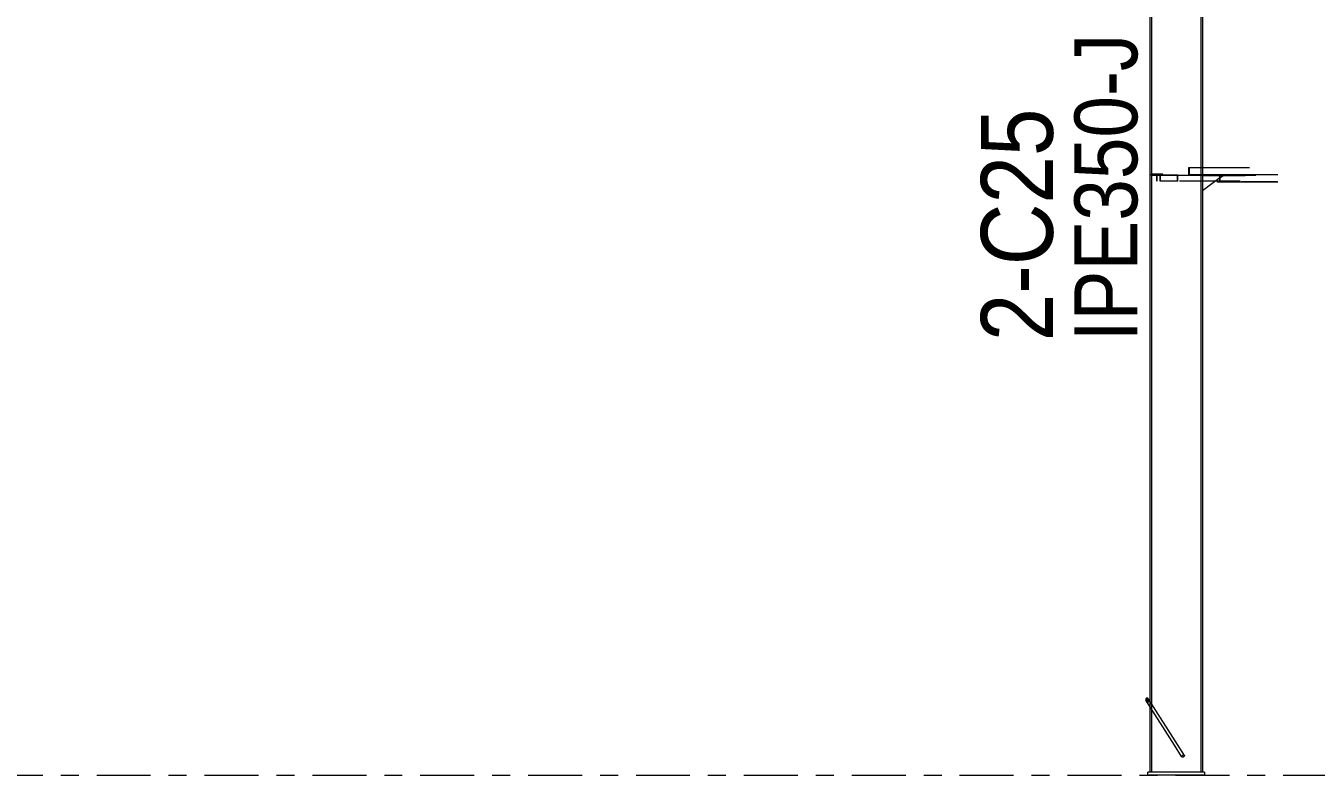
# Model space of a CAD drawing. Header units: millimetres. Extents: x -94 to 729, y -75 to 499.
# Drawn here: x 517.6 to 589.3, y 182.8 to 224.5 of the extents above; entities that cross this region are included whole.
import ezdxf

# ---------------------------------------------------------------- set-up
doc = ezdxf.new("R2010")
doc.units = ezdxf.units.MM
for name, pattern in [('XKITLINE00', [0]), ('XKITLINE02', [4, 2, -2]), ('XKITLINE03', [6, 3, -1, 1, -1])]:
    doc.linetypes.add(name, pattern=pattern)
for name, color, linetype, lineweight in [('Part', 2, 'Continuous', 0), ('PartMark', 7, 'Continuous', 0), ('S-grid', 1, 'Continuous', 0)]:
    doc.layers.add(name, color=color, linetype=linetype, lineweight=lineweight)
doc.styles.add('ARIAL', font='ARIAL.TTF')

# ---------------------------------------------------------------- blocks, each defined once
blk = doc.blocks.new('*A179')
at = {"layer": 'Part'}
blk.add_hatch(color=3, dxfattribs=at).paths.add_polyline_path([(581.284, 216.159), (581.284, 216.175), (581.638, 216.175), (581.638, 215.842), (581.62, 215.842), (581.62, 216.159)], flags=17)
blk = doc.blocks.new('*A348')
at = {"layer": 'Part'}
blk.add_hatch(color=3, dxfattribs=at).paths.add_polyline_path([(582.27, 216.577), (582.27, 216.19), (583.985, 216.19), (583.985, 215.774), (583.842, 215.774), (583.842, 215.789), (583.968, 215.789), (583.968, 216.175), (582.252, 216.175), (582.252, 216.592), (582.395, 216.592), (582.395, 216.577)], flags=17)
blk = doc.blocks.new('*A360')
at = {"layer": 'Part'}
blk.add_hatch(color=3, dxfattribs=at).paths.add_polyline_path([(579.977, 187.079), (580.033, 187.007), (580.039, 186.925), (579.993, 186.881), (579.92, 186.9), (579.864, 186.972), (579.858, 187.054), (579.905, 187.098)], flags=17)
blk = doc.blocks.new('*A366')
at = {"layer": 'Part'}
blk.add_hatch(color=3, dxfattribs=at).paths.add_polyline_path([(582.27, 216.577), (582.27, 216.19), (583.985, 216.19), (583.985, 215.774), (583.842, 215.774), (583.842, 215.789), (583.968, 215.789), (583.968, 216.175), (582.252, 216.175), (582.252, 216.592), (582.395, 216.592), (582.395, 216.577)], flags=17)
blk = doc.blocks.new('*A1139')
at = {"layer": 'S-grid', "color": 1, "linetype": 'XKITLINE03', "lineweight": 0}
blk.add_line((-54.497, 182.8), (599.838, 182.8), dxfattribs=at)
blk = doc.blocks.new('*A1152')
at = {"layer": 'Part', "color": 7, "linetype": 'XKITLINE02', "lineweight": 0}
for p, q in [((580.086, 237.137), (580.086, 234.623)), ((582.911, 236.839), (580.086, 237.137)), ((580.178, 237.127), (580.178, 234.613)), ((580.086, 230.896), (580.086, 230.599)), ((580.178, 231.031), (580.178, 230.734)), ((582.911, 227.425), (582.911, 227.009)), ((583.003, 227.425), (583.003, 227.009)), ((582.911, 216.592), (582.911, 216.175)), ((583.003, 216.592), (583.003, 216.175)), ((580.086, 186.923), (580.086, 186.621)), ((580.178, 186.778), (580.178, 186.476)), ((583.003, 182.967), (580.086, 182.967))]:
    blk.add_line(p, q, dxfattribs=at)
at = {"layer": 'Part', "color": 2, "linetype": 'XKITLINE00', "lineweight": 0}
for p, q in [((583.003, 236.829), (582.911, 236.839)), ((582.911, 227.425), (582.911, 236.839)), ((583.003, 236.829), (583.003, 227.425)), ((580.086, 234.623), (580.086, 230.896)), ((580.178, 234.613), (580.178, 231.031)), ((580.086, 230.599), (580.086, 186.923)), ((580.178, 230.734), (580.178, 186.778)), ((582.911, 227.009), (582.911, 216.592)), ((583.003, 227.009), (583.003, 216.592)), ((582.911, 216.175), (582.911, 182.967)), ((583.003, 216.175), (583.003, 182.967)), ((580.086, 186.621), (580.086, 182.967)), ((580.178, 186.476), (580.178, 182.967))]:
    blk.add_line(p, q, dxfattribs=at)
blk = doc.blocks.new('*A1153')
at = {"layer": 'Part', "color": 2, "linetype": 'XKITLINE00', "lineweight": 0}
for p, q in [((583.128, 182.967), (579.961, 182.967)), ((579.961, 182.8), (579.961, 182.967)), ((583.128, 182.8), (579.961, 182.8)), ((583.128, 182.967), (583.128, 182.8))]:
    blk.add_line(p, q, dxfattribs=at)
blk = doc.blocks.new('*A1154')
at = {"layer": 'Part', "color": 7, "linetype": 'XKITLINE02', "lineweight": 0}
for p, q in [((583.003, 216.134), (583.003, 215.3)), ((584.134, 216.134), (583.003, 216.134)), ((583.968, 216.011), (584.134, 216.134))]:
    blk.add_line(p, q, dxfattribs=at)
at = {"layer": 'Part', "color": 2, "linetype": 'XKITLINE00', "lineweight": 0}
blk.add_line((583.968, 216.011), (583.003, 215.3), dxfattribs=at)
blk = doc.blocks.new('*A1155')
at = {"layer": 'Part', "color": 7, "linetype": 'XKITLINE02', "lineweight": 0}
for p, q in [((585.379, 216.175), (583.003, 216.175)), ((583.003, 216.175), (583.003, 216.134)), ((585.379, 216.134), (583.968, 216.134)), ((584.002, 216.134), (584.002, 216.175)), ((584.856, 216.134), (584.856, 216.175)), ((585.379, 216.134), (585.379, 216.175))]:
    blk.add_line(p, q, dxfattribs=at)
at = {"layer": 'Part', "color": 2, "linetype": 'XKITLINE00', "lineweight": 0}
for p, q in [((583.968, 216.134), (583.003, 216.134)), ((583.723, 216.134), (583.723, 216.175))]:
    blk.add_line(p, q, dxfattribs=at)
blk = doc.blocks.new('*A1158')
at = {"layer": 'Part', "color": 2, "linetype": 'XKITLINE00', "lineweight": 0}
for p, q in [((580.803, 216.217), (580.178, 216.217)), ((580.481, 216.175), (580.178, 216.175)), ((580.803, 216.175), (580.803, 216.217))]:
    blk.add_line(p, q, dxfattribs=at)
at = {"layer": 'Part', "color": 7, "linetype": 'XKITLINE02', "lineweight": 0}
for p, q in [((580.178, 216.175), (580.178, 216.217)), ((580.303, 216.175), (580.303, 216.217)), ((580.803, 216.175), (580.481, 216.175))]:
    blk.add_line(p, q, dxfattribs=at)
blk = doc.blocks.new('*A1159')
at = {"layer": 'Part', "color": 7, "linetype": 'XKITLINE02', "lineweight": 0}
for p, q in [((580.803, 216.217), (580.178, 216.217)), ((580.178, 216.217), (580.178, 216.175)), ((580.178, 216.175), (580.803, 216.175)), ((580.303, 216.175), (580.303, 216.217)), ((580.803, 216.175), (580.803, 216.217))]:
    blk.add_line(p, q, dxfattribs=at)
blk = doc.blocks.new('*A1160')
at = {"layer": 'Part', "color": 2, "linetype": 'XKITLINE00', "lineweight": 0}
for p, q in [((580.351, 216.175), (580.351, 216.159)), ((580.351, 216.159), (581.284, 216.159)), ((581.638, 216.175), (580.481, 216.175)), ((580.65, 215.842), (580.65, 216.159)), ((581.284, 216.159), (581.284, 216.175)), ((581.62, 216.159), (581.284, 216.159)), ((581.62, 215.842), (581.62, 216.159)), ((581.638, 215.842), (581.638, 216.175)), ((581.638, 215.842), (580.65, 215.842))]:
    blk.add_line(p, q, dxfattribs=at)
at = {"layer": 'Part', "color": 7, "linetype": 'XKITLINE02', "lineweight": 0}
for p, q in [((580.481, 216.175), (580.351, 216.175)), ((580.665, 215.842), (580.665, 216.175))]:
    blk.add_line(p, q, dxfattribs=at)
blk = doc.blocks.new('*A1161')
at = {"layer": 'Part', "color": 7, "linetype": 'XKITLINE02', "lineweight": 0}
for p, q in [((580.314, 216.175), (580.314, 216.159)), ((585.114, 216.175), (580.314, 216.175)), ((580.314, 216.159), (585.081, 216.159)), ((580.475, 215.842), (580.475, 216.159)), ((580.483, 215.842), (580.483, 216.175)), ((583.738, 215.842), (580.475, 215.842)), ((585.114, 215.842), (583.968, 215.842))]:
    blk.add_line(p, q, dxfattribs=at)
at = {"layer": 'Part', "color": 2, "linetype": 'XKITLINE00', "lineweight": 0}
blk.add_line((583.968, 215.842), (583.738, 215.842), dxfattribs=at)
blk = doc.blocks.new('*A1704')
at = {"layer": 'Part', "color": 2, "linetype": 'XKITLINE00', "lineweight": 0}
for p, q in [((582.252, 216.175), (582.252, 216.592)), ((582.252, 216.592), (585.615, 216.592)), ((582.252, 216.175), (583.968, 216.175)), ((585.615, 216.577), (582.27, 216.577)), ((582.27, 216.577), (582.27, 216.19)), ((587.205, 216.19), (582.27, 216.19)), ((582.395, 216.577), (582.395, 216.592)), ((583.968, 215.789), (583.968, 216.175)), ((583.985, 215.774), (583.985, 216.19)), ((583.842, 215.774), (583.842, 215.789)), ((583.968, 215.789), (583.842, 215.789)), ((587.205, 215.774), (583.842, 215.774))]:
    blk.add_line(p, q, dxfattribs=at)
at = {"layer": 'Part', "color": 7, "linetype": 'XKITLINE02', "lineweight": 0}
for p, q in [((583.968, 216.175), (587.188, 216.175)), ((587.188, 215.789), (583.968, 215.789))]:
    blk.add_line(p, q, dxfattribs=at)
blk = doc.blocks.new('*A1717')
at = {"layer": 'Part', "color": 2, "linetype": 'XKITLINE00', "lineweight": 0}
for p, q in [((579.905, 187.098), (579.858, 187.054)), ((579.858, 187.054), (579.864, 186.972)), ((581.445, 184.474), (579.864, 186.972)), ((579.864, 186.972), (579.92, 186.9)), ((579.977, 187.079), (579.905, 187.098)), ((579.92, 186.9), (579.993, 186.881)), ((580.033, 187.007), (579.977, 187.079)), ((579.993, 186.881), (580.039, 186.925)), ((581.613, 184.51), (580.033, 187.007)), ((580.039, 186.925), (580.033, 187.007))]:
    blk.add_line(p, q, dxfattribs=at)
at = {"layer": 'Part', "color": 7, "linetype": 'XKITLINE02', "lineweight": 0}
for p, q in [((581.851, 183.832), (581.445, 184.474)), ((582.003, 183.893), (581.613, 184.51)), ((581.851, 183.832), (581.865, 183.882)), ((581.882, 183.799), (581.851, 183.832)), ((581.865, 183.882), (581.915, 183.921)), ((581.94, 183.804), (581.882, 183.799)), ((581.915, 183.921), (581.972, 183.926)), ((581.99, 183.843), (581.94, 183.804)), ((581.972, 183.926), (582.003, 183.893)), ((582.003, 183.893), (581.99, 183.843))]:
    blk.add_line(p, q, dxfattribs=at)
blk = doc.blocks.new('*A1723')
at = {"layer": 'Part', "color": 2, "linetype": 'XKITLINE00', "lineweight": 0}
for p, q in [((582.252, 216.175), (582.252, 216.592)), ((582.252, 216.592), (585.615, 216.592)), ((582.252, 216.175), (583.968, 216.175)), ((585.615, 216.577), (582.27, 216.577)), ((582.27, 216.577), (582.27, 216.19)), ((587.205, 216.19), (582.27, 216.19)), ((582.395, 216.577), (582.395, 216.592)), ((583.968, 215.789), (583.968, 216.175)), ((583.985, 215.774), (583.985, 216.19)), ((583.842, 215.774), (583.842, 215.789)), ((583.968, 215.789), (583.842, 215.789)), ((587.205, 215.774), (583.842, 215.774))]:
    blk.add_line(p, q, dxfattribs=at)
at = {"layer": 'Part', "color": 7, "linetype": 'XKITLINE02', "lineweight": 0}
for p, q in [((583.968, 216.175), (587.188, 216.175)), ((587.188, 215.789), (583.968, 215.789))]:
    blk.add_line(p, q, dxfattribs=at)
blk = doc.blocks.new('*A2387')
at = {"layer": 'PartMark', "color": 7, "style": 'ARIAL', "width": 0.85}
blk.add_text('IPE350-J', height=3.5, rotation=90.00021, dxfattribs=at).set_placement((579.386, 206.937))
at = {"layer": 'PartMark', "color": 3, "style": 'ARIAL', "width": 0.85}
blk.add_text('2-C25', height=4, rotation=90.00021, dxfattribs=at).set_placement((574.686, 206.937))

msp = doc.modelspace()

# ---------------------------------------------------------------- block references
at = {"lineweight": 0}
for name in ['*A1152', '*A2387', '*A1158', '*A1159', '*A1161', '*A1160', '*A179', '*A348', '*A366', '*A1704', '*A1723', '*A1155', '*A1154', '*A360', '*A1717', '*A1139', '*A1153']:
    msp.add_blockref(name, (0, 0), dxfattribs=at)

doc.saveas('drawing.dxf')
